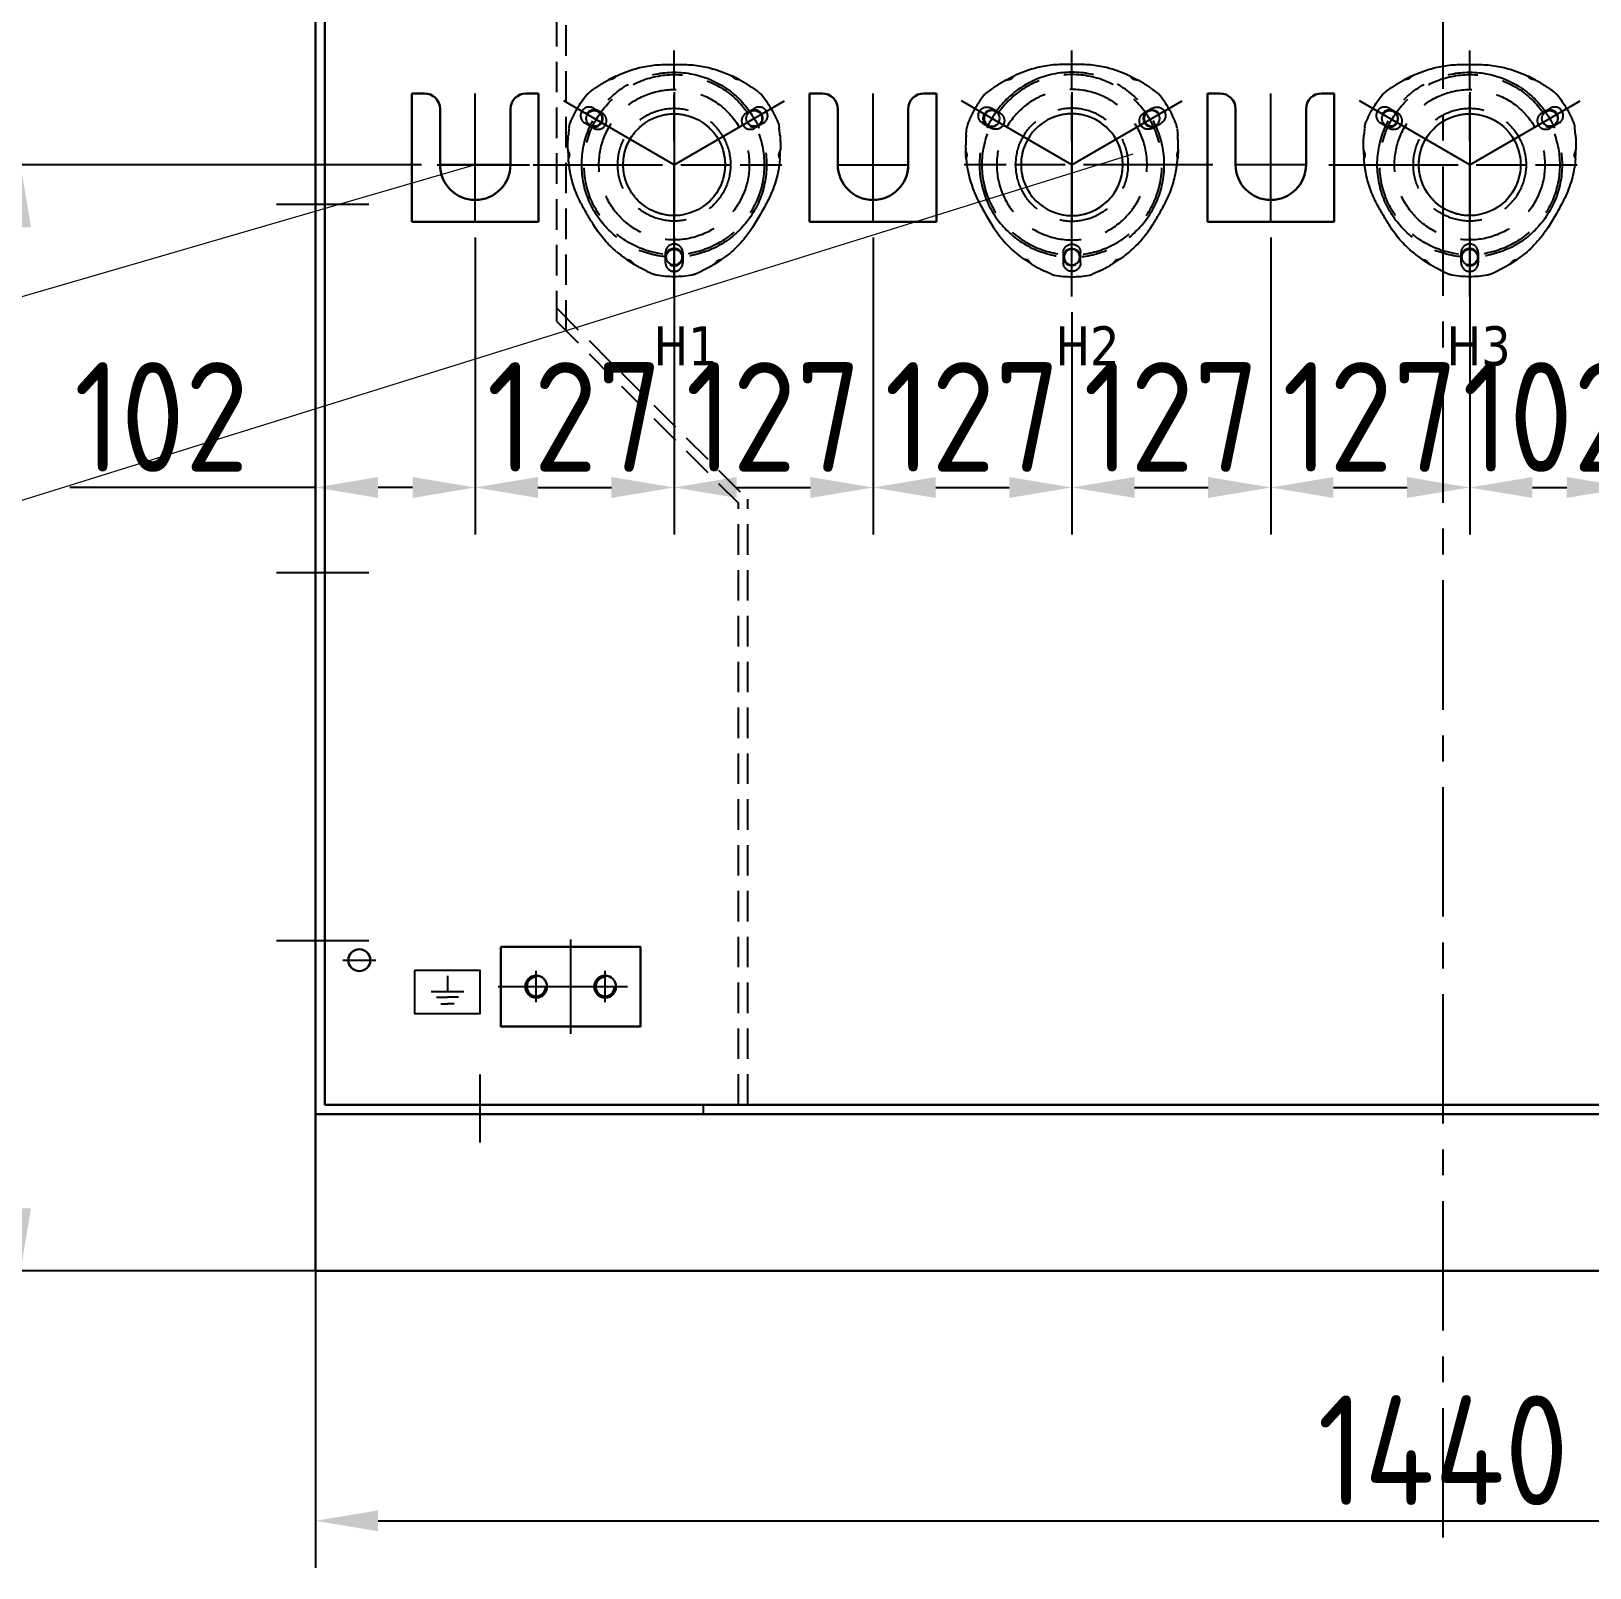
# Model space of a CAD drawing. Header units: millimetres. Extents: x 70841 to 133731, y -170061 to -164340.
# Drawn here: x 108429 to 109425, y -167395 to -166414 of the extents above; entities that cross this region are included whole.
import ezdxf

# ---------------------------------------------------------------- set-up
doc = ezdxf.new("R2010")
doc.units = ezdxf.units.MM
doc.header["$LTSCALE"] = 13
for name, pattern in [('CENTER', [50.8, 31.75, -6.35, 6.35, -6.35]), ('CENTERX2', [101.6, 63.5, -12.7, 12.7, -12.7]), ('DASHED', [0.75, 0.5, -0.25])]:
    doc.linetypes.add(name, pattern=pattern)
for name, color, linetype in [('1', 4, 'Continuous'), ('2细线层', 4, 'Continuous'), ('3中心线层', 1, 'CENTER'), ('4虚线层', 6, 'DASHED'), ('粗实线', 4, 'Continuous')]:
    doc.layers.add(name, color=color, linetype=linetype)
doc.layers.add('标注、文本', color=3, linetype='Continuous', lineweight=25)
doc.layers.add('铁心', color=3, linetype='Continuous', lineweight=0)
doc.styles.get("Standard").update_dxf_attribs({"font": 'gbenor.shx', "bigfont": 'gbcbig.shx'})
doc.styles.add('Tahoma$001', font='tahoma.ttf', dxfattribs={"height": 2.159784})
doc.dimstyles.new('1-15', dxfattribs={"dimscale": 20, "dimtxt": 3.5, "dimasz": 2, "dimexe": 1.5, "dimexo": 0.5, "dimgap": 0.5, "dimtad": 1, "dimtoh": 1, "dimdec": 1, "dimdsep": 46, "dimtxsty": 'Standard', "dimcen": 2.5, "dimclrd": 3, "dimclre": 3, "dimclrt": 3, "dimadec": 0, "dimazin": 2, "dimtfac": 1, "dimtdec": 1, "dimtmove": 0, "dimatfit": 2, "dimfxl": 1, "dimarcsym": 0})

# ---------------------------------------------------------------- blocks, each defined once
blk = doc.blocks.new('A$C712F3155')
at = {"layer": '1', "color": 1, "linetype": 'CENTERX2', "lineweight": -3, "ltscale": 0.1}
for p, q in [((90, 0), (90, 156.99)), ((90, 130.33), (90, 35.46)), ((90, 84.09), (19.54, 124.77)), ((90, 84.09), (160.46, 124.77)), ((0, 84.09), (158.71, 84.09))]:
    blk.add_line(p, q, dxfattribs=at)
blk.add_circle((90, 84.09), 59, dxfattribs=at)
at = {"layer": '2细线层'}
for centre in [(38.9, 113.59), (141.1, 113.59), (90, 25.09)]:
    blk.add_circle(centre, 5, dxfattribs=at)
at = {"layer": '标注、文本'}
for centre in [(38.9, 113.59), (141.1, 113.59), (90, 25.09)]:
    blk.add_arc(centre, 5.5, 242.67153, 150.00001, dxfattribs=at)
at = {"layer": '粗实线'}
blk.add_circle((90, 84.09), 32.5, dxfattribs=at)
blk = doc.blocks.new('A$C03F92070')
at = {"layer": '4虚线层', "ltscale": 5}
for p, q in [((67.85, 40.24), (67.85, 116.01)), ((16.36, 107.57), (21.99, 104.32)), ((113.71, 104.32), (119.34, 107.57)), ((16.49, 94.79), (10.86, 98.04)), ((124.84, 98.04), (119.21, 94.79)), ((23.33, 71.49), (112.37, 71.49)), ((62.35, 8.86), (62.35, 15.36)), ((73.35, 15.36), (73.35, 8.86))]:
    blk.add_line(p, q, dxfattribs=at)
for radius in [57.5, 48, 36, 32.5]:
    blk.add_circle((67.85, 71.49), radius, dxfattribs=at)
at = {"layer": '4虚线层', "ltscale": 5, "extrusion": (0, 0, -1)}
for centre, radius, start, end in [((-68.85, 46.49), 90, 64.92451, 71.02185), ((-62.34, 65.41), 70, 71.02185, 87.94531), ((-67.85, -88.03), 223.54, 87.94531, 92.05469), ((-73.35, 65.41), 70, 92.05469, 108.97815), ((-66.85, 46.49), 90, 108.97815, 115.07549), ((-68.85, 46.49), 90, 55.4521, 61.38179), ((-66.85, 46.49), 90, 118.61821, 124.5479), ((-67.85, 71.49), 71.5, 20.96454, 39.03546), ((-68.85, 46.49), 90, 51.08313, 52.23427), ((-66.85, 46.49), 90, 127.76573, 128.91687), ((-67.85, 71.49), 71.5, 140.96454, 159.03546), ((-90, 83.12), 90, 358.61821, 4.5479), ((-90, 83.12), 90, 7.76573, 8.91687), ((-45.7, 83.12), 90, 171.08313, 172.23427), ((-45.7, 83.12), 90, 175.4521, 181.38179), ((-90, 83.12), 90, 349.46719, 355.07549), ((-65.57, 80.82), 70, 186.60228, 207.21776), ((-45.7, 83.12), 90, 184.92451, 186.60228), ((-70.33, 79.46), 70, 331.9245, 349.46719), ((-205.81, 151.73), 223.54, 327.65027, 331.9245), ((70.97, 151.05), 223.54, 207.21776, 212.35682), ((-76.09, 69.57), 70, 310.17076, 327.65027), ((-58.73, 68.87), 70, 212.35682, 233.02623), ((-89, 84.85), 90, 304.92451, 310.17076), ((-46.7, 84.85), 90, 233.02623, 235.07549), ((-89, 84.85), 90, 295.4521, 301.38179), ((-89, 84.85), 90, 291.08313, 292.23427), ((-67.85, 71.49), 71.5, 260.96454, 279.03546), ((-46.7, 84.85), 90, 247.76573, 248.91687), ((-46.7, 84.85), 90, 238.61821, 244.5479)]:
    blk.add_arc(centre, radius, start, end, dxfattribs=at)
at = {"layer": '4虚线层', "ltscale": 5}
for centre, start, end in [((13.61, 102.81), 60, 240), ((19.24, 99.56), 240, 60), ((116.46, 99.56), 120, 300), ((122.09, 102.81), 300, 120), ((67.85, 15.36), 0, 180), ((67.85, 8.86), 180, 0)]:
    blk.add_arc(centre, 5.5, start, end, dxfattribs=at)
for points, knots in [([(17.82, 120.63), (17.81, 120.62), (17.74, 120.57), (17.58, 120.46), (17.28, 120.26), (16.94, 120.02), (16.6, 119.78), (16.29, 119.55), (16.01, 119.35), (15.83, 119.22), (15.74, 119.15)], [0, 0, 0, 0, 0.026865, 0.187364, 0.351072, 0.511786, 0.674931, 0.783277, 0.891149, 1, 1, 1, 1]), ([(30.89, 128.1), (30.89, 128.1), (30.88, 128.1), (30.83, 128.07), (30.76, 128.04), (30.57, 127.95), (30.45, 127.89), (30.18, 127.77), (30.03, 127.69), (29.7, 127.53), (29.52, 127.45), (29.16, 127.27), (28.96, 127.17), (28.58, 126.98), (28.39, 126.89), (27.99, 126.69), (27.8, 126.59), (27.42, 126.39), (27.24, 126.3), (26.87, 126.11), (26.7, 126.02), (26.39, 125.85), (26.24, 125.77), (25.98, 125.63), (25.87, 125.57), (25.69, 125.47), (25.63, 125.44), (25.58, 125.41), (25.57, 125.4), (25.57, 125.4), (25.57, 125.4), (25.57, 125.4)], [0, 0, 0, 0, 0.043819, 0.043819, 0.119878, 0.119878, 0.195937, 0.195937, 0.271996, 0.271996, 0.348055, 0.348055, 0.424114, 0.424114, 0.500173, 0.500173, 0.576231, 0.576231, 0.65229, 0.65229, 0.728349, 0.728349, 0.804408, 0.804408, 0.880467, 0.880467, 0.956526, 0.956526, 0.994556, 0.994556, 1, 1, 1, 1]), ([(30.71, 128.01), (30.65, 127.99), (30.59, 127.94), (30.48, 127.84), (30.42, 127.77), (30.3, 127.62), (30.24, 127.54), (30.11, 127.35), (30.04, 127.25), (29.89, 127.05), (29.81, 126.95), (29.62, 126.74), (29.51, 126.65), (29.29, 126.47), (29.16, 126.4), (28.9, 126.26), (28.77, 126.2), (28.36, 126.06), (28.08, 125.99), (27.53, 125.87), (27.26, 125.83), (26.87, 125.76), (26.75, 125.74), (26.5, 125.7), (26.38, 125.67), (26.05, 125.61), (25.85, 125.56), (25.74, 125.5)], [0, 0, 0, 0, 0.0625, 0.0625, 0.125, 0.125, 0.1875, 0.1875, 0.25, 0.25, 0.3125, 0.3125, 0.375, 0.375, 0.4375, 0.4375, 0.5, 0.5, 0.625, 0.625, 0.75, 0.75, 0.8125, 0.8125, 0.875, 0.875, 1, 1, 1, 1]), ([(110.13, 125.4), (110.13, 125.4), (110.13, 125.4), (110.13, 125.4), (110.12, 125.41), (110.07, 125.44), (110.01, 125.47), (109.83, 125.57), (109.72, 125.63), (109.46, 125.77), (109.31, 125.85), (108.99, 126.02), (108.81, 126.11), (108.45, 126.3), (108.26, 126.4), (107.88, 126.6), (107.68, 126.7), (107.29, 126.9), (107.1, 127), (106.72, 127.18), (106.53, 127.28), (106.16, 127.46), (105.99, 127.54), (105.66, 127.7), (105.51, 127.77), (105.24, 127.9), (105.12, 127.95), (104.94, 128.04), (104.87, 128.07), (104.82, 128.09), (104.81, 128.1), (104.8, 128.1), (104.8, 128.1), (104.8, 128.1)], [0, 0, 0, 0, 0.005743, 0.005743, 0.043766, 0.043766, 0.119813, 0.119813, 0.195859, 0.195859, 0.271906, 0.271906, 0.347952, 0.347952, 0.423999, 0.423999, 0.500046, 0.500046, 0.576092, 0.576092, 0.652139, 0.652139, 0.728185, 0.728185, 0.804232, 0.804232, 0.880279, 0.880279, 0.956325, 0.956325, 0.994349, 0.994349, 1, 1, 1, 1]), ([(109.96, 125.5), (109.9, 125.53), (109.83, 125.55), (109.65, 125.6), (109.54, 125.63), (109.21, 125.7), (108.96, 125.74), (108.44, 125.83), (108.17, 125.87), (107.63, 125.99), (107.34, 126.06), (106.94, 126.2), (106.8, 126.26), (106.54, 126.39), (106.42, 126.47), (106.19, 126.64), (106.08, 126.74), (105.9, 126.94), (105.81, 127.05), (105.66, 127.25), (105.59, 127.35), (105.46, 127.53), (105.39, 127.62), (105.28, 127.77), (105.22, 127.84), (105.11, 127.94), (105.05, 127.99), (104.99, 128.01)], [0, 0, 0, 0, 0.0625, 0.0625, 0.125, 0.125, 0.25, 0.25, 0.375, 0.375, 0.5, 0.5, 0.5625, 0.5625, 0.625, 0.625, 0.6875, 0.6875, 0.75, 0.75, 0.8125, 0.8125, 0.875, 0.875, 0.9375, 0.9375, 1, 1, 1, 1]), ([(119.96, 119.15), (119.92, 119.19), (119.82, 119.25), (119.69, 119.35), (119.55, 119.45), (119.41, 119.55), (119.28, 119.65), (119.06, 119.81), (118.76, 120.02), (118.42, 120.26), (118.12, 120.46), (117.96, 120.57), (117.89, 120.62), (117.88, 120.63)], [0, 0, 0, 0, 0.05466, 0.108896, 0.162888, 0.216817, 0.270864, 0.325211, 0.488741, 0.649833, 0.813717, 0.974388, 1, 1, 1, 1]), ([(13.95, 117.81), (13.92, 117.79), (13.88, 117.76), (13.82, 117.71), (13.77, 117.67), (13.74, 117.65), (13.73, 117.64)], [0, 0, 0, 0, 0.272943, 0.542517, 0.809704, 1, 1, 1, 1]), ([(14.22, 118.02), (14.2, 118), (14.15, 117.96), (14.08, 117.91), (14.01, 117.86), (13.97, 117.82), (13.95, 117.81)], [0, 0, 0, 0, 0.251777, 0.501943, 0.751136, 1, 1, 1, 1]), ([(14.55, 118.27), (14.52, 118.25), (14.46, 118.2), (14.38, 118.14), (14.3, 118.08), (14.25, 118.04), (14.22, 118.02)], [0, 0, 0, 0, 0.251749, 0.501948, 0.751171, 1, 1, 1, 1]), ([(15.74, 119.15), (15.69, 119.12), (15.59, 119.05), (15.45, 118.94), (15.32, 118.84), (15.18, 118.74), (15.05, 118.65), (14.92, 118.55), (14.8, 118.45), (14.67, 118.36), (14.59, 118.3), (14.55, 118.27)], [0, 0, 0, 0, 0.114473, 0.22719, 0.338528, 0.448878, 0.558641, 0.668227, 0.778044, 0.888502, 1, 1, 1, 1]), ([(121.15, 118.27), (121.11, 118.3), (121.03, 118.36), (120.9, 118.45), (120.78, 118.55), (120.65, 118.65), (120.52, 118.74), (120.38, 118.84), (120.25, 118.94), (120.1, 119.05), (120.01, 119.12), (119.96, 119.15)], [0, 0, 0, 0, 0.111498, 0.221956, 0.331773, 0.441359, 0.551122, 0.661472, 0.77281, 0.885527, 1, 1, 1, 1]), ([(121.48, 118.02), (121.45, 118.04), (121.4, 118.08), (121.32, 118.14), (121.23, 118.2), (121.18, 118.25), (121.15, 118.27)], [0, 0, 0, 0, 0.248829, 0.498052, 0.748251, 1, 1, 1, 1]), ([(121.75, 117.81), (121.73, 117.82), (121.69, 117.86), (121.62, 117.91), (121.55, 117.96), (121.5, 118), (121.48, 118.02)], [0, 0, 0, 0, 0.248864, 0.498057, 0.748223, 1, 1, 1, 1]), ([(121.97, 117.64), (121.96, 117.65), (121.93, 117.67), (121.88, 117.71), (121.82, 117.76), (121.78, 117.79), (121.75, 117.81)], [0, 0, 0, 0, 0.190293, 0.457482, 0.727057, 1, 1, 1, 1]), ([(0.52, 92.79), (0.51, 92.73), (0.5, 92.62), (0.48, 92.45), (0.46, 92.28), (0.45, 92.11), (0.43, 91.95), (0.4, 91.68), (0.37, 91.32), (0.33, 90.9), (0.3, 90.54), (0.29, 90.34), (0.28, 90.26), (0.28, 90.25)], [0, 0, 0, 0, 0.05466, 0.108897, 0.162889, 0.216817, 0.270864, 0.325211, 0.488741, 0.649833, 0.813717, 0.974388, 1, 1, 1, 1]), ([(0.69, 94.25), (0.68, 94.21), (0.67, 94.11), (0.65, 93.95), (0.63, 93.8), (0.61, 93.64), (0.59, 93.47), (0.57, 93.31), (0.55, 93.14), (0.53, 92.96), (0.52, 92.85), (0.52, 92.79)], [0, 0, 0, 0, 0.111498, 0.221956, 0.331773, 0.441359, 0.551122, 0.661472, 0.77281, 0.885527, 1, 1, 1, 1]), ([(0.74, 94.67), (0.73, 94.63), (0.73, 94.57), (0.71, 94.47), (0.7, 94.36), (0.69, 94.29), (0.69, 94.25)], [0, 0, 0, 0, 0.248829, 0.498052, 0.748251, 1, 1, 1, 1]), ([(0.82, 95.29), (0.82, 95.27), (0.81, 95.24), (0.81, 95.17), (0.8, 95.1), (0.79, 95.04), (0.78, 95.01)], [0, 0, 0, 0, 0.190297, 0.457484, 0.727058, 1, 1, 1, 1]), ([(134.92, 95.01), (134.91, 95.04), (134.9, 95.1), (134.89, 95.17), (134.89, 95.24), (134.88, 95.27), (134.88, 95.29)], [0, 0, 0, 0, 0.272943, 0.542517, 0.809704, 1, 1, 1, 1]), ([(134.96, 94.67), (134.96, 94.7), (134.95, 94.76), (134.94, 94.85), (134.93, 94.93), (134.92, 94.98), (134.92, 95.01)], [0, 0, 0, 0, 0.251777, 0.501943, 0.751136, 1, 1, 1, 1]), ([(135.01, 94.25), (135.01, 94.29), (135, 94.36), (134.99, 94.47), (134.97, 94.57), (134.96, 94.63), (134.96, 94.67)], [0, 0, 0, 0, 0.251749, 0.501948, 0.751171, 1, 1, 1, 1]), ([(135.18, 92.79), (135.18, 92.85), (135.16, 92.96), (135.15, 93.14), (135.13, 93.31), (135.11, 93.47), (135.09, 93.64), (135.07, 93.8), (135.05, 93.95), (135.03, 94.11), (135.02, 94.21), (135.01, 94.25)], [0, 0, 0, 0, 0.114473, 0.22719, 0.338528, 0.448878, 0.558641, 0.668227, 0.778044, 0.888502, 1, 1, 1, 1]), ([(135.42, 90.25), (135.42, 90.26), (135.41, 90.34), (135.4, 90.54), (135.37, 90.9), (135.33, 91.31), (135.29, 91.73), (135.25, 92.11), (135.22, 92.45), (135.2, 92.67), (135.18, 92.79)], [0, 0, 0, 0, 0.026865, 0.187364, 0.351073, 0.511786, 0.674931, 0.783277, 0.891149, 1, 1, 1, 1]), ([(0.02, 81.15), (0.02, 81.15), (0.02, 81.15), (0.02, 81.15), (0.02, 81.14), (0.02, 81.08), (0.02, 81.01), (0.02, 80.81), (0.03, 80.68), (0.04, 80.38), (0.04, 80.21), (0.05, 79.85), (0.06, 79.65), (0.08, 79.24), (0.09, 79.03), (0.11, 78.6), (0.12, 78.38), (0.14, 77.94), (0.16, 77.72), (0.18, 77.3), (0.2, 77.09), (0.23, 76.68), (0.24, 76.49), (0.27, 76.13), (0.28, 75.96), (0.3, 75.67), (0.32, 75.54), (0.33, 75.33), (0.34, 75.26), (0.34, 75.2), (0.35, 75.19), (0.35, 75.19), (0.35, 75.19), (0.35, 75.19)], [0, 0, 0, 0, 0.005743, 0.005743, 0.043766, 0.043766, 0.119813, 0.119813, 0.195859, 0.195859, 0.271906, 0.271906, 0.347952, 0.347952, 0.423999, 0.423999, 0.500046, 0.500046, 0.576092, 0.576092, 0.652139, 0.652139, 0.728185, 0.728185, 0.804232, 0.804232, 0.880279, 0.880279, 0.956325, 0.956325, 0.994349, 0.994349, 1, 1, 1, 1]), ([(0.02, 80.95), (0.02, 80.89), (0.04, 80.81), (0.08, 80.63), (0.12, 80.53), (0.22, 80.21), (0.31, 79.97), (0.5, 79.47), (0.59, 79.22), (0.76, 78.69), (0.85, 78.41), (0.92, 77.98), (0.94, 77.84), (0.96, 77.55), (0.95, 77.4), (0.91, 77.12), (0.88, 76.97), (0.8, 76.71), (0.75, 76.59), (0.65, 76.35), (0.6, 76.24), (0.51, 76.03), (0.47, 75.94), (0.39, 75.76), (0.37, 75.68), (0.33, 75.53), (0.32, 75.46), (0.33, 75.4)], [0, 0, 0, 0, 0.0625, 0.0625, 0.125, 0.125, 0.25, 0.25, 0.375, 0.375, 0.5, 0.5, 0.5625, 0.5625, 0.625, 0.625, 0.6875, 0.6875, 0.75, 0.75, 0.8125, 0.8125, 0.875, 0.875, 0.9375, 0.9375, 1, 1, 1, 1]), ([(135.37, 75.4), (135.38, 75.46), (135.37, 75.53), (135.33, 75.68), (135.31, 75.76), (135.23, 75.94), (135.19, 76.03), (135.1, 76.24), (135.04, 76.35), (134.95, 76.58), (134.9, 76.71), (134.82, 76.97), (134.79, 77.11), (134.75, 77.4), (134.74, 77.54), (134.76, 77.83), (134.78, 77.98), (134.85, 78.4), (134.93, 78.68), (135.11, 79.21), (135.2, 79.47), (135.34, 79.84), (135.38, 79.96), (135.47, 80.2), (135.51, 80.31), (135.62, 80.63), (135.68, 80.83), (135.68, 80.95)], [0, 0, 0, 0, 0.0625, 0.0625, 0.125, 0.125, 0.1875, 0.1875, 0.25, 0.25, 0.3125, 0.3125, 0.375, 0.375, 0.4375, 0.4375, 0.5, 0.5, 0.625, 0.625, 0.75, 0.75, 0.8125, 0.8125, 0.875, 0.875, 1, 1, 1, 1]), ([(135.35, 75.19), (135.35, 75.19), (135.35, 75.2), (135.36, 75.26), (135.37, 75.34), (135.38, 75.54), (135.4, 75.67), (135.42, 75.97), (135.43, 76.14), (135.46, 76.51), (135.48, 76.7), (135.5, 77.11), (135.52, 77.32), (135.54, 77.75), (135.56, 77.97), (135.58, 78.41), (135.59, 78.62), (135.61, 79.05), (135.62, 79.26), (135.64, 79.67), (135.65, 79.86), (135.66, 80.22), (135.66, 80.39), (135.67, 80.68), (135.67, 80.81), (135.68, 81.01), (135.68, 81.08), (135.68, 81.14), (135.68, 81.15), (135.68, 81.15), (135.68, 81.15), (135.68, 81.15)], [0, 0, 0, 0, 0.043819, 0.043819, 0.119878, 0.119878, 0.195937, 0.195937, 0.271996, 0.271996, 0.348055, 0.348055, 0.424114, 0.424114, 0.500173, 0.500173, 0.576232, 0.576232, 0.65229, 0.65229, 0.728349, 0.728349, 0.804408, 0.804408, 0.880467, 0.880467, 0.956526, 0.956526, 0.994556, 0.994556, 1, 1, 1, 1]), ([(37.3, 11.18), (37.3, 11.18), (37.31, 11.17), (37.36, 11.14), (37.42, 11.09), (37.59, 10.98), (37.7, 10.9), (37.95, 10.73), (38.09, 10.63), (38.39, 10.43), (38.55, 10.32), (38.89, 10.09), (39.07, 9.97), (39.42, 9.73), (39.61, 9.61), (39.98, 9.37), (40.16, 9.26), (40.51, 9.03), (40.69, 8.91), (41.04, 8.69), (41.2, 8.59), (41.51, 8.4), (41.65, 8.31), (41.9, 8.16), (42.01, 8.09), (42.18, 7.99), (42.24, 7.95), (42.29, 7.92), (42.3, 7.91), (42.3, 7.91), (42.3, 7.91), (42.3, 7.91)], [0, 0, 0, 0, 0.043819, 0.043819, 0.119878, 0.119878, 0.195937, 0.195937, 0.271996, 0.271996, 0.348055, 0.348055, 0.424114, 0.424114, 0.500173, 0.500173, 0.576231, 0.576231, 0.65229, 0.65229, 0.728349, 0.728349, 0.804408, 0.804408, 0.880467, 0.880467, 0.956526, 0.956526, 0.994556, 0.994556, 1, 1, 1, 1]), ([(37.47, 11.06), (37.52, 11.02), (37.59, 11), (37.73, 10.95), (37.82, 10.93), (38.01, 10.91), (38.11, 10.9), (38.34, 10.88), (38.46, 10.87), (38.71, 10.83), (38.85, 10.81), (39.11, 10.75), (39.25, 10.71), (39.52, 10.6), (39.64, 10.53), (39.89, 10.37), (40.01, 10.29), (40.34, 10.01), (40.54, 9.8), (40.91, 9.38), (41.09, 9.17), (41.34, 8.87), (41.42, 8.77), (41.58, 8.58), (41.66, 8.48), (41.88, 8.23), (42.02, 8.08), (42.13, 8.02)], [0, 0, 0, 0, 0.0625, 0.0625, 0.125, 0.125, 0.1875, 0.1875, 0.25, 0.25, 0.3125, 0.3125, 0.375, 0.375, 0.4375, 0.4375, 0.5, 0.5, 0.625, 0.625, 0.75, 0.75, 0.8125, 0.8125, 0.875, 0.875, 1, 1, 1, 1]), ([(93.4, 7.91), (93.4, 7.91), (93.4, 7.91), (93.4, 7.91), (93.41, 7.92), (93.46, 7.95), (93.52, 7.99), (93.69, 8.09), (93.8, 8.16), (94.06, 8.32), (94.2, 8.4), (94.51, 8.6), (94.68, 8.7), (95.02, 8.92), (95.2, 9.04), (95.56, 9.27), (95.75, 9.39), (96.12, 9.63), (96.3, 9.75), (96.65, 9.98), (96.83, 10.1), (97.16, 10.33), (97.32, 10.43), (97.62, 10.64), (97.76, 10.73), (98.01, 10.9), (98.11, 10.98), (98.28, 11.1), (98.34, 11.14), (98.39, 11.17), (98.4, 11.18), (98.4, 11.18), (98.4, 11.18), (98.4, 11.18)], [0, 0, 0, 0, 0.005743, 0.005743, 0.043766, 0.043766, 0.119813, 0.119813, 0.195859, 0.195859, 0.271906, 0.271906, 0.347952, 0.347952, 0.423999, 0.423999, 0.500046, 0.500046, 0.576092, 0.576092, 0.652139, 0.652139, 0.728185, 0.728185, 0.804232, 0.804232, 0.880279, 0.880279, 0.956325, 0.956325, 0.994349, 0.994349, 1, 1, 1, 1]), ([(93.57, 8.02), (93.62, 8.05), (93.68, 8.1), (93.82, 8.23), (93.89, 8.31), (94.11, 8.56), (94.27, 8.76), (94.61, 9.17), (94.79, 9.38), (95.16, 9.79), (95.36, 10), (95.69, 10.28), (95.8, 10.37), (96.05, 10.53), (96.18, 10.6), (96.44, 10.71), (96.58, 10.75), (96.85, 10.81), (96.98, 10.83), (97.24, 10.87), (97.36, 10.88), (97.58, 10.9), (97.69, 10.91), (97.88, 10.93), (97.96, 10.95), (98.11, 11), (98.18, 11.02), (98.23, 11.06)], [0, 0, 0, 0, 0.0625, 0.0625, 0.125, 0.125, 0.25, 0.25, 0.375, 0.375, 0.5, 0.5, 0.5625, 0.5625, 0.625, 0.625, 0.6875, 0.6875, 0.75, 0.75, 0.8125, 0.8125, 0.875, 0.875, 0.9375, 0.9375, 1, 1, 1, 1]), ([(50.31, 3.59), (50.32, 3.59), (50.4, 3.55), (50.57, 3.46), (50.9, 3.31), (51.28, 3.14), (51.66, 2.96), (52.01, 2.8), (52.32, 2.67), (52.52, 2.57), (52.63, 2.53)], [0, 0, 0, 0, 0.026866, 0.187364, 0.351073, 0.511786, 0.674931, 0.783277, 0.891149, 1, 1, 1, 1]), ([(52.63, 2.53), (52.68, 2.5), (52.79, 2.46), (52.95, 2.39), (53.11, 2.32), (53.26, 2.25), (53.41, 2.19), (53.56, 2.12), (53.7, 2.06), (53.85, 2), (53.94, 1.96), (53.98, 1.94)], [0, 0, 0, 0, 0.114473, 0.22719, 0.338528, 0.448878, 0.558641, 0.668227, 0.778044, 0.888502, 1, 1, 1, 1]), ([(53.98, 1.94), (54.02, 1.93), (54.09, 1.9), (54.18, 1.86), (54.28, 1.82), (54.34, 1.79), (54.37, 1.78)], [0, 0, 0, 0, 0.251749, 0.501948, 0.751171, 1, 1, 1, 1]), ([(54.37, 1.78), (54.4, 1.77), (54.45, 1.74), (54.54, 1.71), (54.61, 1.68), (54.66, 1.66), (54.69, 1.65)], [0, 0, 0, 0, 0.251777, 0.501943, 0.751136, 1, 1, 1, 1]), ([(54.69, 1.65), (54.71, 1.64), (54.77, 1.61), (54.84, 1.58), (54.9, 1.56), (54.93, 1.55), (54.94, 1.54)], [0, 0, 0, 0, 0.272943, 0.542518, 0.809705, 1, 1, 1, 1]), ([(80.76, 1.54), (80.77, 1.55), (80.8, 1.56), (80.86, 1.58), (80.93, 1.61), (80.99, 1.64), (81.01, 1.65)], [0, 0, 0, 0, 0.190295, 0.457482, 0.727057, 1, 1, 1, 1]), ([(81.01, 1.65), (81.04, 1.66), (81.08, 1.68), (81.16, 1.71), (81.25, 1.74), (81.3, 1.77), (81.33, 1.78)], [0, 0, 0, 0, 0.248864, 0.498057, 0.748223, 1, 1, 1, 1]), ([(81.33, 1.78), (81.36, 1.79), (81.42, 1.82), (81.52, 1.86), (81.61, 1.9), (81.68, 1.93), (81.72, 1.94)], [0, 0, 0, 0, 0.248829, 0.498052, 0.748251, 1, 1, 1, 1]), ([(81.72, 1.94), (81.76, 1.96), (81.85, 2), (82, 2.06), (82.14, 2.12), (82.29, 2.19), (82.44, 2.25), (82.59, 2.32), (82.75, 2.39), (82.91, 2.46), (83.02, 2.5), (83.07, 2.53)], [0, 0, 0, 0, 0.111498, 0.221956, 0.331773, 0.441359, 0.551122, 0.661472, 0.77281, 0.885527, 1, 1, 1, 1]), ([(83.07, 2.53), (83.12, 2.55), (83.23, 2.6), (83.38, 2.67), (83.54, 2.73), (83.69, 2.8), (83.84, 2.87), (84.09, 2.98), (84.42, 3.14), (84.8, 3.31), (85.13, 3.46), (85.3, 3.55), (85.38, 3.58), (85.39, 3.59)], [0, 0, 0, 0, 0.05466, 0.108897, 0.162889, 0.216817, 0.270864, 0.325211, 0.488741, 0.649834, 0.813718, 0.974389, 1, 1, 1, 1])]:
    blk.add_open_spline(points, degree=3, knots=knots, dxfattribs=at)
blk.add_open_spline([(0.82, 95.28), (0.81, 95.2), (0.82, 95.09), (0.84, 94.95)], degree=3, dxfattribs=at)
blk = doc.blocks.new('A$C78BF4BCD')
at = {"layer": '1', "color": 1, "linetype": 'CENTERX2', "lineweight": -3, "ltscale": 0.1}
for p, q in [((40.5, 0), (40.5, 82)), ((63, 36.5), (18, 36.5))]:
    blk.add_line(p, q, dxfattribs=at)
at = {"layer": '粗实线', "lineweight": 30}
for p, q in [((0, 0), (0, 82)), ((8, 82), (0, 82)), ((81, 82), (73, 82)), ((81, 0), (81, 82)), ((18, 36.5), (18, 72)), ((63, 36.5), (63, 72)), ((81, 0), (0, 0))]:
    blk.add_line(p, q, dxfattribs=at)
for centre, radius, start, end in [((8, 72), 10, 0, 90), ((73, 72), 10, 90, 180), ((40.5, 36.5), 22.5, 180, 0)]:
    blk.add_arc(centre, radius, start, end, dxfattribs=at)
blk = doc.blocks.new('257561')
at = {"layer": '标注、文本'}
for p, q in [((856.87, 2219.06), (856.87, 2214.09)), ((851.69, 2214.09), (862.06, 2214.09)), ((853.4, 2212.22), (856.87, 2212.22)), ((854.71, 2210.17), (856.87, 2210.17)), ((860.35, 2212.22), (856.87, 2212.22)), ((859.04, 2210.17), (856.87, 2210.17))]:
    blk.add_line(p, q, dxfattribs=at)
blk = doc.blocks.new('*D1498')
at = {"layer": 'Defpoints', "color": 0, "transparency": 16777216}
for p in [(108610.83, -167184.98), (110050.83, -167184.98), (110050.83, -167364.51)]:
    blk.add_point(p, dxfattribs=at)
at = {"layer": '标注、文本', "color": 3, "lineweight": -2, "transparency": 16777216}
for p, q in [((108610.83, -167194.98), (108610.83, -167394.51)), ((110050.83, -167194.98), (110050.83, -167394.51)), ((108650.83, -167364.51), (110010.83, -167364.51))]:
    blk.add_line(p, q, dxfattribs=at)
at = {"layer": '标注、文本', "color": 3, "transparency": 16777216}
for points in [[(108650.83, -167357.85), (108650.83, -167371.18), (108610.83, -167364.51)], [(110010.83, -167357.85), (110010.83, -167371.18), (110050.83, -167364.51)]]:
    blk.add_solid(points, dxfattribs=at)
at = {"layer": '标注、文本', "color": 3, "transparency": 16777216, "insert": (109330.83, -167319.51), "char_height": 70, "attachment_point": 5}
blk.add_mtext('1440', dxfattribs=at)
blk = doc.blocks.new('*D1499')
at = {"layer": 'Defpoints', "color": 0, "transparency": 16777216}
for p in [(108320.08, -165554.95), (108610.83, -165554.95), (108610.83, -167204.98)]:
    blk.add_point(p, dxfattribs=at)
at = {"layer": '标注、文本', "color": 3, "lineweight": -2, "transparency": 16777216}
for p, q in [((108600.83, -165554.95), (108290.08, -165554.95)), ((108320.08, -167164.98), (108320.08, -165594.95)), ((108600.83, -167204.98), (108290.08, -167204.98))]:
    blk.add_line(p, q, dxfattribs=at)
at = {"layer": '标注、文本', "color": 3, "transparency": 16777216}
for points in [[(108313.41, -165594.95), (108326.74, -165594.95), (108320.08, -165554.95)], [(108313.41, -167164.98), (108326.74, -167164.98), (108320.08, -167204.98)]]:
    blk.add_solid(points, dxfattribs=at)
at = {"layer": '标注、文本', "color": 3, "transparency": 16777216, "insert": (108275.08, -166379.96), "char_height": 70, "attachment_point": 5, "rotation": 90}
blk.add_mtext('1650', dxfattribs=at)
blk = doc.blocks.new('*D1500')
at = {"layer": 'Defpoints', "color": 0, "transparency": 16777216}
for p in [(108610.83, -166535.48), (108712.83, -166535.48), (108610.83, -166705)]:
    blk.add_point(p, dxfattribs=at)
at = {"layer": '标注、文本', "color": 3, "lineweight": -2, "transparency": 16777216}
for p, q in [((108610.83, -166545.48), (108610.83, -166735)), ((108712.83, -166545.48), (108712.83, -166735)), ((108610.83, -166705), (108453.99, -166705)), ((108672.83, -166705), (108650.83, -166705))]:
    blk.add_line(p, q, dxfattribs=at)
at = {"layer": '标注、文本', "color": 3, "transparency": 16777216}
for points in [[(108650.83, -166698.33), (108650.83, -166711.67), (108610.83, -166705)], [(108672.83, -166698.33), (108672.83, -166711.67), (108712.83, -166705)]]:
    blk.add_solid(points, dxfattribs=at)
at = {"layer": '标注、文本', "color": 3, "transparency": 16777216, "insert": (108512.41, -166660), "char_height": 70, "attachment_point": 5}
blk.add_mtext('102', dxfattribs=at)
blk = doc.blocks.new('*D1501')
at = {"layer": 'Defpoints', "color": 0, "transparency": 16777216}
for p in [(108712.83, -166535.48), (108839.83, -166534.98), (108839.83, -166705)]:
    blk.add_point(p, dxfattribs=at)
at = {"layer": '标注、文本', "color": 3, "lineweight": -2, "transparency": 16777216}
for p, q in [((108712.83, -166545.48), (108712.83, -166735)), ((108839.83, -166544.98), (108839.83, -166735)), ((108752.83, -166705), (108799.83, -166705))]:
    blk.add_line(p, q, dxfattribs=at)
at = {"layer": '标注、文本', "color": 3, "transparency": 16777216}
for points in [[(108752.83, -166698.33), (108752.83, -166711.67), (108712.83, -166705)], [(108799.83, -166698.33), (108799.83, -166711.67), (108839.83, -166705)]]:
    blk.add_solid(points, dxfattribs=at)
at = {"layer": '标注、文本', "color": 3, "transparency": 16777216, "insert": (108776.33, -166660), "char_height": 70, "attachment_point": 5}
blk.add_mtext('127', dxfattribs=at)
blk = doc.blocks.new('*D1502')
at = {"layer": 'Defpoints', "color": 0, "transparency": 16777216}
for p in [(108966.83, -166535.48), (108839.83, -166570.48), (108966.83, -166705)]:
    blk.add_point(p, dxfattribs=at)
at = {"layer": '标注、文本', "color": 3, "lineweight": -2, "transparency": 16777216}
for p, q in [((108966.83, -166545.48), (108966.83, -166735)), ((108839.83, -166580.48), (108839.83, -166735)), ((108879.83, -166705), (108926.83, -166705))]:
    blk.add_line(p, q, dxfattribs=at)
at = {"layer": '标注、文本', "color": 3, "transparency": 16777216}
for points in [[(108879.83, -166698.33), (108879.83, -166711.67), (108839.83, -166705)], [(108926.83, -166698.33), (108926.83, -166711.67), (108966.83, -166705)]]:
    blk.add_solid(points, dxfattribs=at)
at = {"layer": '标注、文本', "color": 3, "transparency": 16777216, "insert": (108903.33, -166660), "char_height": 70, "attachment_point": 5}
blk.add_mtext('127', dxfattribs=at)
blk = doc.blocks.new('*D1485')
at = {"layer": 'Defpoints', "color": 0, "transparency": 16777216}
for p in [(108966.83, -166535.48), (109093.83, -166583.07), (109093.83, -166705)]:
    blk.add_point(p, dxfattribs=at)
at = {"layer": '标注、文本', "color": 3, "lineweight": -2, "transparency": 16777216}
for p, q in [((108966.83, -166545.48), (108966.83, -166735)), ((109093.83, -166593.07), (109093.83, -166735)), ((109006.83, -166705), (109053.83, -166705))]:
    blk.add_line(p, q, dxfattribs=at)
at = {"layer": '标注、文本', "color": 3, "transparency": 16777216}
for points in [[(109006.83, -166698.33), (109006.83, -166711.67), (108966.83, -166705)], [(109053.83, -166698.33), (109053.83, -166711.67), (109093.83, -166705)]]:
    blk.add_solid(points, dxfattribs=at)
at = {"layer": '标注、文本', "color": 3, "transparency": 16777216, "insert": (109030.33, -166660), "char_height": 70, "attachment_point": 5}
blk.add_mtext('127', dxfattribs=at)
blk = doc.blocks.new('*D1486')
at = {"layer": 'Defpoints', "color": 0, "transparency": 16777216}
for p in [(109220.83, -166535.48), (109093.83, -166583.07), (109220.83, -166705)]:
    blk.add_point(p, dxfattribs=at)
at = {"layer": '标注、文本', "color": 3, "lineweight": -2, "transparency": 16777216}
for p, q in [((109220.83, -166545.48), (109220.83, -166735)), ((109093.83, -166593.07), (109093.83, -166735)), ((109133.83, -166705), (109180.83, -166705))]:
    blk.add_line(p, q, dxfattribs=at)
at = {"layer": '标注、文本', "color": 3, "transparency": 16777216}
for points in [[(109133.83, -166698.33), (109133.83, -166711.67), (109093.83, -166705)], [(109180.83, -166698.33), (109180.83, -166711.67), (109220.83, -166705)]]:
    blk.add_solid(points, dxfattribs=at)
at = {"layer": '标注、文本', "color": 3, "transparency": 16777216, "insert": (109157.33, -166660), "char_height": 70, "attachment_point": 5}
blk.add_mtext('127', dxfattribs=at)
blk = doc.blocks.new('*D1487')
at = {"layer": 'Defpoints', "color": 0, "transparency": 16777216}
for p in [(109220.83, -166535.48), (109347.83, -166535.48), (109347.83, -166705)]:
    blk.add_point(p, dxfattribs=at)
at = {"layer": '标注、文本', "color": 3, "lineweight": -2, "transparency": 16777216}
for p, q in [((109220.83, -166545.48), (109220.83, -166735)), ((109347.83, -166545.48), (109347.83, -166735)), ((109260.83, -166705), (109307.83, -166705))]:
    blk.add_line(p, q, dxfattribs=at)
at = {"layer": '标注、文本', "color": 3, "transparency": 16777216}
for points in [[(109260.83, -166698.33), (109260.83, -166711.67), (109220.83, -166705)], [(109307.83, -166698.33), (109307.83, -166711.67), (109347.83, -166705)]]:
    blk.add_solid(points, dxfattribs=at)
at = {"layer": '标注、文本', "color": 3, "transparency": 16777216, "insert": (109284.33, -166660), "char_height": 70, "attachment_point": 5}
blk.add_mtext('127', dxfattribs=at)
blk = doc.blocks.new('*D1488')
at = {"layer": 'Defpoints', "color": 0, "transparency": 16777216}
for p in [(109347.83, -166547.61), (109449.83, -166547.61), (109449.83, -166705)]:
    blk.add_point(p, dxfattribs=at)
at = {"layer": '标注、文本', "color": 3, "lineweight": -2, "transparency": 16777216}
for p, q in [((109347.83, -166557.61), (109347.83, -166735)), ((109449.83, -166557.61), (109449.83, -166735)), ((109387.83, -166705), (109409.83, -166705))]:
    blk.add_line(p, q, dxfattribs=at)
at = {"layer": '标注、文本', "color": 3, "transparency": 16777216}
for points in [[(109387.83, -166698.33), (109387.83, -166711.67), (109347.83, -166705)], [(109409.83, -166698.33), (109409.83, -166711.67), (109449.83, -166705)]]:
    blk.add_solid(points, dxfattribs=at)
at = {"layer": '标注、文本', "color": 3, "transparency": 16777216, "insert": (109398.83, -166660), "char_height": 70, "attachment_point": 5}
blk.add_mtext('102', dxfattribs=at)
blk = doc.blocks.new('*D1473')
at = {"layer": 'Defpoints', "color": 0, "transparency": 16777216}
for p in [(108688.44, -166498.98), (108422.49, -167204.98), (108688.44, -167204.98)]:
    blk.add_point(p, dxfattribs=at)
at = {"layer": '标注、文本', "color": 3, "lineweight": -2, "transparency": 16777216}
for p, q in [((108678.44, -166498.98), (108392.49, -166498.98)), ((108422.49, -166538.98), (108422.49, -167164.98)), ((108678.44, -167204.98), (108392.49, -167204.98))]:
    blk.add_line(p, q, dxfattribs=at)
at = {"layer": '标注、文本', "color": 3, "transparency": 16777216}
for points in [[(108415.82, -166538.98), (108429.15, -166538.98), (108422.49, -166498.98)], [(108415.82, -167164.98), (108429.15, -167164.98), (108422.49, -167204.98)]]:
    blk.add_solid(points, dxfattribs=at)
at = {"layer": '标注、文本', "color": 3, "transparency": 16777216, "insert": (108377.49, -166851.98), "char_height": 70, "attachment_point": 5, "rotation": 90}
blk.add_mtext('706', dxfattribs=at)

msp = doc.modelspace()

# ---------------------------------------------------------------- linework, layer by layer
at = {"layer": '1', "color": 1, "linetype": 'CENTERX2', "lineweight": -3, "ltscale": 0.1}
for p, q in [((109330.829, -167375.129), (109330.829, -165362.152)), ((108688.438, -166498.978), (108747.438, -166498.978)), ((108585.829, -166524.178), (108644.829, -166524.178)), ((108585.829, -166759.178), (108644.829, -166759.178)), ((108585.829, -166994.178), (108644.829, -166994.178)), ((108773.761, -166993.451), (108773.761, -167053.726)), ((108751.761, -167033.596), (108751.761, -167013.58)), ((108795.761, -167033.596), (108795.761, -167013.58)), ((108727.438, -167023.588), (108820.084, -167023.588)), ((108715.829, -167079.564), (108715.829, -167123.16))]:
    msp.add_line(p, q, dxfattribs=at)
at = {"layer": '3中心线层', "ltscale": 0.4}
msp.add_line((108628.336, -167006.678), (108649.266, -167006.678), dxfattribs=at)
at = {"layer": '4虚线层', "ltscale": 3}
for p, q in [((108764.829, -166598.978), (108764.829, -166398.978)), ((108770.829, -166604.978), (108770.829, -166401.463)), ((108764.829, -166590.492), (108886.829, -166712.492)), ((108764.829, -166598.978), (108880.829, -166714.978)), ((108880.829, -167098.978), (108880.829, -166714.978)), ((108886.829, -167098.978), (108886.829, -166712.492)), ((109920.829, -167098.978), (108616.829, -167098.978))]:
    msp.add_line(p, q, dxfattribs=at)
at = {"layer": '4虚线层', "ltscale": 5}
msp.add_line((108858.329, -167098.978), (108858.329, -167104.978), dxfattribs=at)
at = {"layer": '标注、文本', "color": 4, "lineweight": 30}
msp.add_lwpolyline([(108729.261, -166998.088), (108818.261, -166998.088), (108818.261, -167049.088), (108729.261, -167049.088)], close=True, dxfattribs=at)
at = {"layer": '标注、文本'}
msp.add_lwpolyline([(108674.336, -167013.127), (108715.856, -167013.127), (108715.856, -167040.836), (108674.336, -167040.836)], close=True, dxfattribs=at)
at = {"layer": '标注、文本', "color": 4, "lineweight": 30}
for centre in [(108751.761, -167023.588), (108795.761, -167023.588)]:
    msp.add_circle(centre, 7, dxfattribs=at)
at = {"layer": '标注、文本'}
for centre in [(108751.761, -167023.588), (108795.761, -167023.588)]:
    msp.add_arc(centre, 6, 90, 0, dxfattribs=at)
at = {"layer": '粗实线', "lineweight": 30}
for p, q in [((108610.829, -167104.978), (108610.829, -165554.95)), ((108616.829, -167098.978), (108616.829, -165554.95)), ((108616.829, -167098.978), (110050.829, -167098.978)), ((108610.829, -167104.778), (108610.829, -167204.978)), ((108610.829, -167104.978), (110050.829, -167104.978)), ((109898.329, -167104.978), (108715.829, -167104.978)), ((108610.829, -167204.978), (110050.829, -167204.978))]:
    msp.add_line(p, q, dxfattribs=at)
msp.add_circle((108638.801, -167006.678), 7, dxfattribs=at)
at = {"layer": '铁心'}
for points in [[(109132.829, -166492.344), (108152.031, -166797.856), (108152.031, -166797.856)], [(108712.829, -166498.978), (108148.983, -166663.137), (108148.983, -166663.137)]]:
    msp.add_lwpolyline(points, dxfattribs=at)

# ---------------------------------------------------------------- block references
at = {"layer": '标注、文本'}
for name, p in [('A$C712F3155', (108749.829, -166583.069)), ('A$C712F3155', (109257.829, -166583.069)), ('A$C03F92070', (108771.979, -166570.467)), ('A$C03F92070', (109279.979, -166570.467)), ('A$C78BF4BCD', (108672.329, -166535.478)), ('A$C78BF4BCD', (109180.329, -166535.478))]:
    msp.add_blockref(name, p, dxfattribs=at)
at = {"layer": '标注、文本', "xscale": -1}
for name, p in [('A$C712F3155', (109183.829, -166583.069)), ('A$C03F92070', (109161.678, -166570.467)), ('A$C78BF4BCD', (109007.329, -166535.478))]:
    msp.add_blockref(name, p, dxfattribs=at)
at = {"layer": '标注、文本', "xscale": 2, "yscale": 2, "zscale": 2}
msp.add_blockref('257561', (106981.37, -171454.838), dxfattribs=at)

# ---------------------------------------------------------------- texts
at = {"layer": '标注、文本', "style": 'Tahoma$001'}
for s, p in [('H1', (108826.695, -166627.101)), ('H2', (109083.263, -166627.101)), ('H3', (109333.064, -166627.101))]:
    msp.add_text(s, height=25, dxfattribs=at).set_placement(p)

# ---------------------------------------------------------------- dimensions: what is measured, and where the dimension line sits
at = {"layer": '标注、文本'}
for base, p1, p2, picture, middle in [((108320.077, -165554.95), (108610.829, -167204.978), (108610.829, -165554.95), '*D1499', (108275.077, -166379.964)), ((108422.486, -167204.978), (108688.438, -166498.978), (108688.438, -167204.978), '*D1473', (108377.486, -166851.978))]:
    dim = msp.add_linear_dim(base=base, p1=p1, p2=p2, angle=90, dimstyle='1-15', dxfattribs=at)
    dim.commit()
    dim.dimension.update_dxf_attribs({"geometry": picture, "text_midpoint": middle})
for base, p1, p2, picture, middle in [((108610.829, -166705.001), (108712.829, -166535.478), (108610.829, -166535.478), '*D1500', (108512.41, -166660.001)), ((108839.829, -166705.001), (108712.829, -166535.478), (108839.829, -166534.978), '*D1501', (108776.329, -166660.001)), ((108966.829, -166705.001), (108839.829, -166570.478), (108966.829, -166535.478), '*D1502', (108903.329, -166660.001)), ((109093.829, -166705.001), (108966.829, -166535.478), (109093.829, -166583.069), '*D1485', (109030.329, -166660.001)), ((109220.829, -166705.001), (109093.829, -166583.069), (109220.829, -166535.478), '*D1486', (109157.329, -166660.001)), ((109347.829, -166705.001), (109220.829, -166535.478), (109347.829, -166535.478), '*D1487', (109284.329, -166660.001)), ((110050.829, -167364.513), (108610.829, -167184.978), (110050.829, -167184.978), '*D1498', (109330.829, -167319.513))]:
    dim = msp.add_linear_dim(base=base, p1=p1, p2=p2, dimstyle='1-15', dxfattribs=at)
    dim.commit()
    dim.dimension.update_dxf_attribs({"geometry": picture, "text_midpoint": middle})
dim = msp.add_linear_dim(base=(109449.829, -166705.001), p1=(109347.829, -166547.611), p2=(109449.829, -166547.611), dimstyle='1-15', dxfattribs=at)
dim.commit()
dim.dimension.update_dxf_attribs({"geometry": '*D1488', "text_midpoint": (109398.829, -166705.001), "dimtype": 160})

doc.saveas('drawing.dxf')
